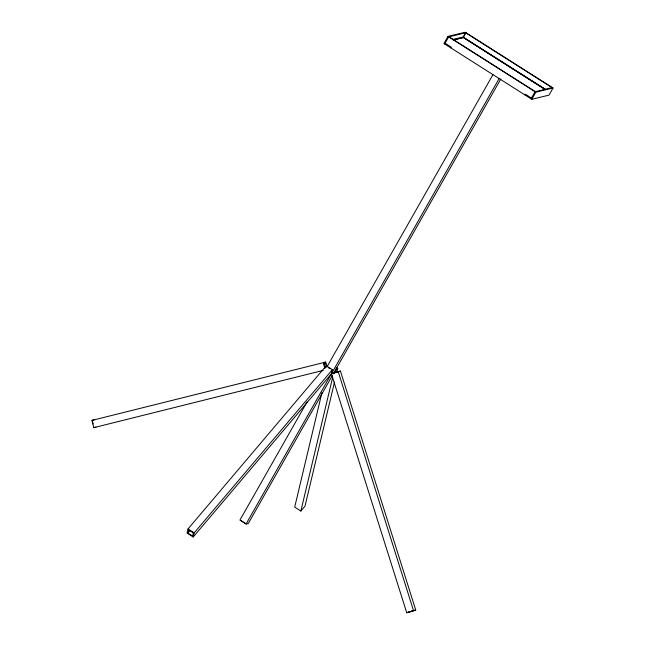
<?xml version="1.0" encoding="UTF-8"?>
<svg xmlns="http://www.w3.org/2000/svg" width="645" height="645" viewBox="0 0 645 645"><rect width="100%" height="100%" fill="white"/><g stroke="black" fill="none" stroke-linecap="round" stroke-linejoin="round"><path stroke-width="0.97" d="M188.017 528.956L187.042 533.076L193.21 536.995L331.409 373.81L332.385 369.69L326.217 365.771L188.017 528.956L194.193 532.875L193.21 536.995M187.888 533.052L188.63 529.908L193.347 532.899L192.597 536.043L187.888 533.052L189.832 530.754M325.83 367.416L326.217 365.771M321.887 392.805L294.7 507.123L300.868 511.034L305.004 506.164L334.513 382.074M300.868 511.034L332.707 377.18M336.835 372.302L337.77 368.392L336.222 367.416M447.977 36.402L443.945 43.513L531.77 99.282L549 95.129L553.039 88.018L465.206 32.25L447.977 36.402L535.81 92.179L553.039 88.018M444.671 43.973L448.71 36.87L465.94 32.71L463.231 37.483M450.839 47.891L451.266 47.141L445.098 43.223M462.965 37.547L465.674 32.774L552.047 87.623M454.088 39.861L463.473 37.483L545.251 89.413M307.012 401.972L239.908 520.104L246.076 524.022L248.301 523.49L332.312 375.6M326.894 366.973L492.925 74.707M246.076 524.022L499.093 78.626M333.304 373.85L500.826 78.964M524.869 94.904L525.296 94.154L531.472 98.072M531.045 98.822L535.084 91.711L552.305 87.559M531.77 99.282L535.81 92.179M194.193 532.875L332.385 369.69M335.287 369.996L336.553 368.505M337.77 368.392L333.634 373.27L331.409 373.81L406.721 612.75L408.954 612.21L415.735 610.025L340.423 371.077L337.658 371.81M331.409 373.81L338.198 371.617L413.51 610.557L406.721 612.75M340.423 371.077L332.473 373.487M414.671 610.347L407.785 612.428M96 427.127L93.775 427.667L91.961 420.395L325.661 362.087L326.789 366.626M323.661 363.49L325.612 363.006L326.531 366.707M93.775 427.667L323.29 370.375M452.411 39.571L463.046 36.999L545.726 89.51M453.225 39.958L463.473 37.483M325.661 362.087L323.435 362.619L324.79 368.069M325.612 363.006L323.911 363.417L325.056 368.045M91.961 420.395L94.194 419.863M412.969 610.75L415.735 610.025M463.4 37.612L545.178 89.542M448.976 36.805L535.342 91.646M328.402 367.723L329.974 368.714M240.899 520.507L245.608 523.498M92.437 421.193L93.13 423.967"/></g></svg>
